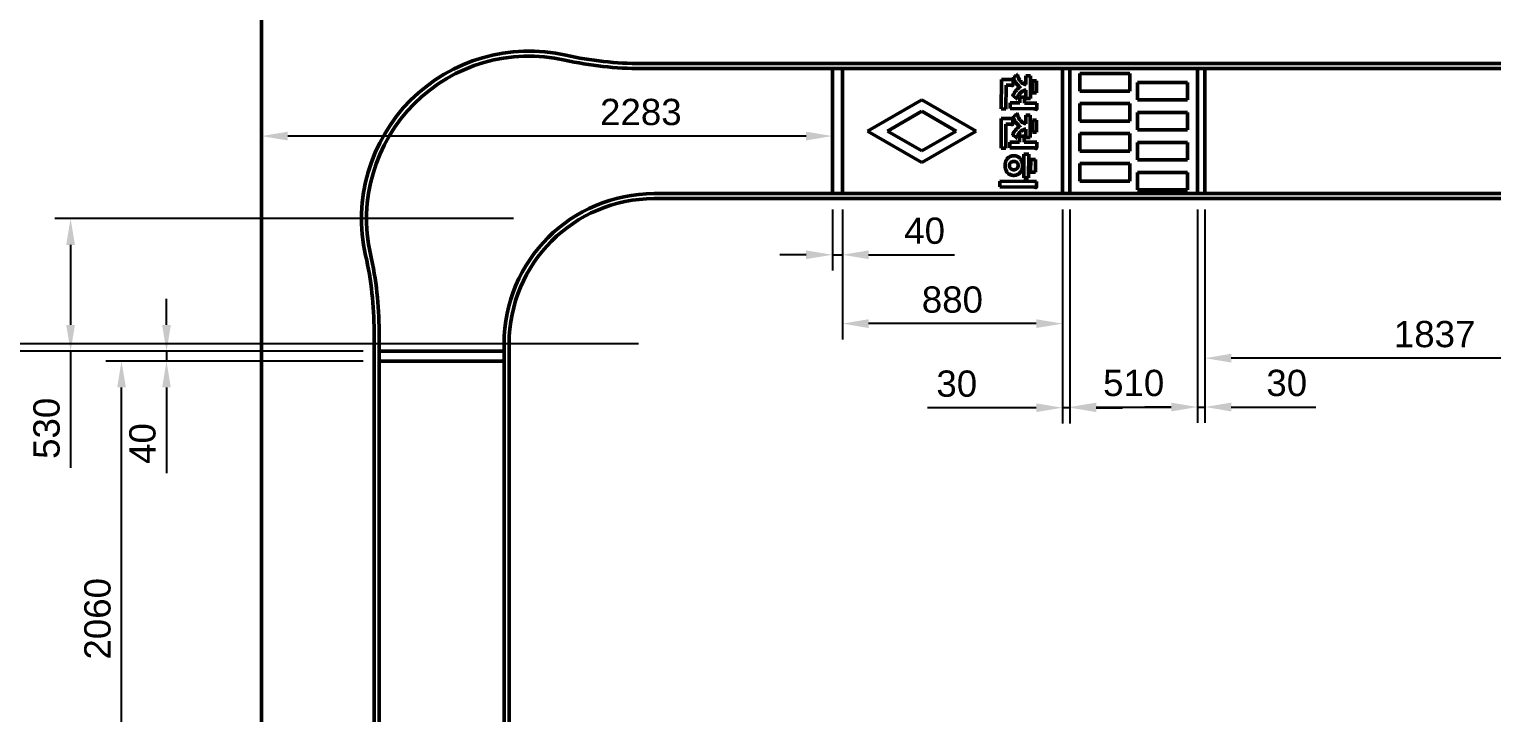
# Model space of a CAD drawing. Header units: millimetres. Extents: x 0 to 594, y 0 to 420.
# Drawn here: x 97.5 to 292.5, y 205.8 to 296.9 of the extents above; entities that cross this region are included whole.
import ezdxf

# ---------------------------------------------------------------- set-up
doc = ezdxf.new("R2010")
doc.units = ezdxf.units.MM
doc.header["$LTSCALE"] = 0.75
doc.layers.add('FD_Dimensions', color=7, linetype='Continuous', lineweight=25)
doc.layers.add('Visible', color=7, linetype='Continuous', lineweight=50)
doc.styles.get("Standard").update_dxf_attribs({"font": 'arial.ttf'})
doc.dimstyles.new('Dim-ISO-25', dxfattribs={"dimtxt": 3.5, "dimasz": 3.5, "dimexe": 2.1, "dimexo": 2.1, "dimgap": 1.4, "dimtad": 1, "dimzin": 12, "dimdsep": 46, "dimtxsty": 'Standard', "dimcen": 0, "dimazin": 3, "dimtp": 0.1, "dimtm": 0.1, "dimtfac": 0.714286, "dimtmove": 0, "dimatfit": 3, "dimfxl": 1, "dimtzin": 12, "dimarcsym": 0})

# ---------------------------------------------------------------- blocks, each defined once
blk = doc.blocks.new('*D89')
at = {"layer": 'Defpoints', "color": 0, "transparency": 16777216}
for p in [(72.059033, 321.986082), (128.493923, 321.986082), (128.493923, 121.986082)]:
    blk.add_point(p, dxfattribs=at)
at = {"layer": 'FD_Dimensions', "color": 0, "lineweight": -2, "transparency": 16777216}
for p, q in [((126.393923, 321.986082), (69.959033, 321.986082)), ((72.059033, 125.486082), (72.059033, 318.486082)), ((126.393923, 121.986082), (69.959033, 121.986082))]:
    blk.add_line(p, q, dxfattribs=at)
at = {"layer": 'FD_Dimensions', "color": 0, "transparency": 16777216}
for points in [[(71.4757, 318.486082), (72.642366, 318.486082), (72.059033, 321.986082)], [(71.4757, 125.486082), (72.642366, 125.486082), (72.059033, 121.986082)]]:
    blk.add_solid(points, dxfattribs=at)
at = {"layer": 'FD_Dimensions', "color": 0, "transparency": 16777216, "insert": (68.872027, 221.986082), "char_height": 3.5, "attachment_point": 5, "rotation": 90}
blk.add_mtext('6000', dxfattribs=at)
blk = doc.blocks.new('*D121')
at = {"layer": 'Defpoints', "color": 0, "transparency": 16777216}
for p in [(109.822614, 252.652748), (144.16059, 252.652748), (144.16059, 183.986082)]:
    blk.add_point(p, dxfattribs=at)
at = {"layer": 'FD_Dimensions', "color": 0, "lineweight": -2, "transparency": 16777216}
for p, q in [((142.06059, 252.652748), (107.722614, 252.652748)), ((109.822614, 187.486082), (109.822614, 249.152748)), ((142.06059, 183.986082), (107.722614, 183.986082))]:
    blk.add_line(p, q, dxfattribs=at)
at = {"layer": 'FD_Dimensions', "color": 0, "transparency": 16777216}
for points in [[(109.239281, 249.152748), (110.405948, 249.152748), (109.822614, 252.652748)], [(109.239281, 187.486082), (110.405948, 187.486082), (109.822614, 183.986082)]]:
    blk.add_solid(points, dxfattribs=at)
at = {"layer": 'FD_Dimensions', "color": 0, "transparency": 16777216, "insert": (106.635609, 218.319415), "char_height": 3.5, "attachment_point": 5, "rotation": 90}
blk.add_mtext('2060', dxfattribs=at)
blk = doc.blocks.new('*D122')
at = {"layer": 'Defpoints', "color": 0, "transparency": 16777216}
for p in [(115.820636, 253.986082), (144.16059, 253.986082), (144.16059, 252.652748)]:
    blk.add_point(p, dxfattribs=at)
at = {"layer": 'FD_Dimensions', "color": 0, "lineweight": -2, "transparency": 16777216}
for p, q in [((115.820636, 257.486082), (115.820636, 260.986082)), ((142.06059, 253.986082), (113.720636, 253.986082)), ((115.820636, 253.986082), (115.820636, 252.652748)), ((142.06059, 252.652748), (113.720636, 252.652748)), ((115.820636, 249.152748), (115.820636, 237.710183))]:
    blk.add_line(p, q, dxfattribs=at)
at = {"layer": 'FD_Dimensions', "color": 0, "transparency": 16777216}
for points in [[(115.237302, 257.486082), (116.403969, 257.486082), (115.820636, 253.986082)], [(115.237302, 249.152748), (116.403969, 249.152748), (115.820636, 252.652748)]]:
    blk.add_solid(points, dxfattribs=at)
at = {"layer": 'FD_Dimensions', "color": 0, "transparency": 16777216, "insert": (112.63363, 241.681466), "char_height": 3.5, "attachment_point": 5, "rotation": 90}
blk.add_mtext('40', dxfattribs=at)
blk = doc.blocks.new('*D135')
at = {"layer": 'Defpoints', "color": 0, "transparency": 16777216}
for p in [(254.261013, 274.986082), (315.493923, 274.986082), (254.261013, 253.056182)]:
    blk.add_point(p, dxfattribs=at)
at = {"layer": 'FD_Dimensions', "color": 0, "lineweight": -2, "transparency": 16777216}
for p, q in [((254.261013, 272.886082), (254.261013, 250.956182)), ((315.493923, 272.886082), (315.493923, 250.956182)), ((311.993923, 253.056182), (257.761013, 253.056182))]:
    blk.add_line(p, q, dxfattribs=at)
at = {"layer": 'FD_Dimensions', "color": 0, "transparency": 16777216}
for points in [[(257.761013, 253.639515), (257.761013, 252.472848), (254.261013, 253.056182)], [(311.993923, 253.639515), (311.993923, 252.472848), (315.493923, 253.056182)]]:
    blk.add_solid(points, dxfattribs=at)
at = {"layer": 'FD_Dimensions', "color": 0, "transparency": 16777216, "insert": (284.877468, 256.244381), "char_height": 3.5, "attachment_point": 5}
blk.add_mtext('1837', dxfattribs=at)
blk = doc.blocks.new('*D136')
at = {"layer": 'Defpoints', "color": 0, "transparency": 16777216}
for p in [(204.585211, 274.986082), (205.918544, 274.986082), (205.918544, 266.834185)]:
    blk.add_point(p, dxfattribs=at)
at = {"layer": 'FD_Dimensions', "color": 0, "lineweight": -2, "transparency": 16777216}
for p, q in [((204.585211, 272.886082), (204.585211, 264.734185)), ((205.918544, 272.886082), (205.918544, 264.734185)), ((201.085211, 266.834185), (197.585211, 266.834185)), ((204.585211, 266.834185), (205.918544, 266.834185)), ((209.418544, 266.834185), (220.861109, 266.834185))]:
    blk.add_line(p, q, dxfattribs=at)
at = {"layer": 'FD_Dimensions', "color": 0, "transparency": 16777216}
for points in [[(201.085211, 267.417518), (201.085211, 266.250851), (204.585211, 266.834185)], [(209.418544, 267.417518), (209.418544, 266.250851), (205.918544, 266.834185)]]:
    blk.add_solid(points, dxfattribs=at)
at = {"layer": 'FD_Dimensions', "color": 0, "transparency": 16777216, "insert": (216.889827, 270.02119), "char_height": 3.5, "attachment_point": 5}
blk.add_mtext('40', dxfattribs=at)
blk = doc.blocks.new('*D137')
at = {"layer": 'Defpoints', "color": 0, "transparency": 16777216}
for p in [(128.493923, 282.657085), (204.585211, 274.986082), (128.493923, 236.892935)]:
    blk.add_point(p, dxfattribs=at)
at = {"layer": 'FD_Dimensions', "color": 0, "lineweight": -2, "transparency": 16777216}
for p, q in [((128.493923, 238.992935), (128.493923, 284.757085)), ((204.585211, 277.086082), (204.585211, 284.757085)), ((201.085211, 282.657085), (131.993923, 282.657085))]:
    blk.add_line(p, q, dxfattribs=at)
at = {"layer": 'FD_Dimensions', "color": 0, "transparency": 16777216}
for points in [[(131.993923, 283.240419), (131.993923, 282.073752), (128.493923, 282.657085)], [(201.085211, 283.240419), (201.085211, 282.073752), (204.585211, 282.657085)]]:
    blk.add_solid(points, dxfattribs=at)
at = {"layer": 'FD_Dimensions', "color": 0, "transparency": 16777216, "insert": (179.058118, 285.845284), "char_height": 3.5, "attachment_point": 5}
blk.add_mtext('2283', dxfattribs=at)
blk = doc.blocks.new('*D138')
at = {"layer": 'Defpoints', "color": 0, "transparency": 16777216}
for p in [(87.447171, 253.986082), (144.16059, 253.986082), (180.827256, 254.986082)]:
    blk.add_point(p, dxfattribs=at)
at = {"layer": 'FD_Dimensions', "color": 0, "lineweight": -2, "transparency": 16777216}
for p, q in [((87.447171, 258.486082), (87.447171, 270.377731)), ((178.727256, 254.986082), (85.347171, 254.986082)), ((142.06059, 253.986082), (85.347171, 253.986082)), ((87.447171, 253.986082), (87.447171, 254.986082)), ((87.447171, 250.486082), (87.447171, 246.986082))]:
    blk.add_line(p, q, dxfattribs=at)
at = {"layer": 'FD_Dimensions', "color": 0, "transparency": 16777216}
for points in [[(86.863837, 258.486082), (88.030504, 258.486082), (87.447171, 254.986082)], [(86.863837, 250.486082), (88.030504, 250.486082), (87.447171, 253.986082)]]:
    blk.add_solid(points, dxfattribs=at)
at = {"layer": 'FD_Dimensions', "color": 0, "transparency": 16777216, "insert": (84.258972, 266.478072), "char_height": 3.5, "attachment_point": 5, "rotation": 90}
blk.add_mtext('30', dxfattribs=at)
blk = doc.blocks.new('*D139')
at = {"layer": 'Defpoints', "color": 0, "transparency": 16777216}
for p in [(164.16059, 271.652748), (103.033794, 253.986082), (144.16059, 253.986082)]:
    blk.add_point(p, dxfattribs=at)
at = {"layer": 'FD_Dimensions', "color": 0, "lineweight": -2, "transparency": 16777216}
for p, q in [((162.06059, 271.652748), (100.933794, 271.652748)), ((103.033794, 268.152748), (103.033794, 257.486082)), ((142.06059, 253.986082), (100.933794, 253.986082)), ((103.033794, 253.986082), (103.033794, 238.44455))]:
    blk.add_line(p, q, dxfattribs=at)
at = {"layer": 'FD_Dimensions', "color": 0, "transparency": 16777216}
for points in [[(102.450461, 268.152748), (103.617128, 268.152748), (103.033794, 271.652748)], [(102.450461, 257.486082), (103.617128, 257.486082), (103.033794, 253.986082)]]:
    blk.add_solid(points, dxfattribs=at)
at = {"layer": 'FD_Dimensions', "color": 0, "transparency": 16777216, "insert": (99.845595, 243.705055), "char_height": 3.5, "attachment_point": 5, "rotation": 90}
blk.add_mtext('530', dxfattribs=at)
blk = doc.blocks.new('*D155')
at = {"layer": 'Defpoints', "color": 0, "transparency": 16777216}
for p in [(205.918544, 274.986082), (235.261013, 274.986082), (205.918544, 257.6598)]:
    blk.add_point(p, dxfattribs=at)
at = {"layer": 'FD_Dimensions', "color": 0, "lineweight": -2, "transparency": 16777216}
for p, q in [((205.918544, 272.886082), (205.918544, 255.5598)), ((235.261013, 272.886082), (235.261013, 255.5598)), ((231.761013, 257.6598), (209.418544, 257.6598))]:
    blk.add_line(p, q, dxfattribs=at)
at = {"layer": 'FD_Dimensions', "color": 0, "transparency": 16777216}
for points in [[(209.418544, 258.243133), (209.418544, 257.076467), (205.918544, 257.6598)], [(231.761013, 258.243133), (231.761013, 257.076467), (235.261013, 257.6598)]]:
    blk.add_solid(points, dxfattribs=at)
at = {"layer": 'FD_Dimensions', "color": 0, "transparency": 16777216, "insert": (220.589779, 260.846805), "char_height": 3.5, "attachment_point": 5}
blk.add_mtext('880', dxfattribs=at)
blk = doc.blocks.new('*D165')
at = {"layer": 'Defpoints', "color": 0, "transparency": 16777216}
for p in [(235.261013, 274.986082), (236.261013, 274.986082), (236.261013, 246.452144)]:
    blk.add_point(p, dxfattribs=at)
at = {"layer": 'FD_Dimensions', "color": 0, "lineweight": -2, "transparency": 16777216}
for p, q in [((235.261013, 272.886082), (235.261013, 244.352144)), ((236.261013, 272.886082), (236.261013, 244.352144)), ((231.761013, 246.452144), (217.271783, 246.452144)), ((236.261013, 246.452144), (235.261013, 246.452144)), ((239.761013, 246.452144), (243.261013, 246.452144))]:
    blk.add_line(p, q, dxfattribs=at)
at = {"layer": 'FD_Dimensions', "color": 0, "transparency": 16777216}
for points in [[(231.761013, 247.035477), (231.761013, 245.86881), (235.261013, 246.452144)], [(239.761013, 247.035477), (239.761013, 245.86881), (236.261013, 246.452144)]]:
    blk.add_solid(points, dxfattribs=at)
at = {"layer": 'FD_Dimensions', "color": 0, "transparency": 16777216, "insert": (221.171442, 249.640343), "char_height": 3.5, "attachment_point": 5}
blk.add_mtext('30', dxfattribs=at)
blk = doc.blocks.new('*D166')
at = {"layer": 'Defpoints', "color": 0, "transparency": 16777216}
for p in [(236.261013, 274.986082), (253.261013, 274.986082), (253.261013, 246.546299)]:
    blk.add_point(p, dxfattribs=at)
at = {"layer": 'FD_Dimensions', "color": 0, "lineweight": -2, "transparency": 16777216}
for p, q in [((236.261013, 272.886082), (236.261013, 244.446299)), ((253.261013, 272.886082), (253.261013, 244.446299)), ((239.761013, 246.546299), (249.761013, 246.546299))]:
    blk.add_line(p, q, dxfattribs=at)
at = {"layer": 'FD_Dimensions', "color": 0, "transparency": 16777216}
for points in [[(239.761013, 247.129632), (239.761013, 245.962965), (236.261013, 246.546299)], [(249.761013, 247.129632), (249.761013, 245.962965), (253.261013, 246.546299)]]:
    blk.add_solid(points, dxfattribs=at)
at = {"layer": 'FD_Dimensions', "color": 0, "transparency": 16777216, "insert": (244.761013, 249.733304), "char_height": 3.5, "attachment_point": 5}
blk.add_mtext('510', dxfattribs=at)
blk = doc.blocks.new('*D167')
at = {"layer": 'Defpoints', "color": 0, "transparency": 16777216}
for p in [(253.261013, 274.986082), (254.261013, 274.986082), (254.261013, 246.546299)]:
    blk.add_point(p, dxfattribs=at)
at = {"layer": 'FD_Dimensions', "color": 0, "lineweight": -2, "transparency": 16777216}
for p, q in [((253.261013, 272.886082), (253.261013, 244.446299)), ((254.261013, 272.886082), (254.261013, 244.446299)), ((249.761013, 246.546299), (246.261013, 246.546299)), ((253.261013, 246.546299), (254.261013, 246.546299)), ((257.761013, 246.546299), (269.060331, 246.546299))]:
    blk.add_line(p, q, dxfattribs=at)
at = {"layer": 'FD_Dimensions', "color": 0, "transparency": 16777216}
for points in [[(249.761013, 247.129632), (249.761013, 245.962965), (253.261013, 246.546299)], [(257.761013, 247.129632), (257.761013, 245.962965), (254.261013, 246.546299)]]:
    blk.add_solid(points, dxfattribs=at)
at = {"layer": 'FD_Dimensions', "color": 0, "transparency": 16777216, "insert": (265.160672, 249.734498), "char_height": 3.5, "attachment_point": 5}
blk.add_mtext('30', dxfattribs=at)

msp = doc.modelspace()

# ---------------------------------------------------------------- linework, layer by layer
at = {"layer": 'Visible'}
for p, q in [((128.49392, 121.98608), (128.49392, 321.98608)), ((400.16059, 292.31941), (179.16059, 292.31941)), ((179.16059, 291.65275), (399.49392, 291.65275)), ((205.91854, 291.65275), (204.58521, 291.65275)), ((204.58521, 291.65275), (204.58521, 274.98608)), ((205.91854, 274.98608), (205.91854, 291.65275)), ((230.39982, 290.67047), (230.39469, 289.52908)), ((230.99599, 290.66779), (230.39982, 290.67047)), ((230.98254, 287.67164), (230.99599, 290.66779)), ((236.26101, 291.65275), (235.26101, 291.65275)), ((235.26101, 291.65275), (235.26101, 274.98608)), ((236.26101, 274.98608), (236.26101, 291.65275)), ((244.26101, 290.98608), (237.59435, 290.98608)), ((237.59435, 290.98608), (237.59435, 288.65275)), ((244.26101, 288.65275), (244.26101, 290.98608)), ((254.26101, 291.65275), (253.26101, 291.65275)), ((253.26101, 291.65275), (253.26101, 274.98608)), ((254.26101, 274.98608), (254.26101, 291.65275)), ((227.1162, 290.21132), (227.09848, 286.26741)), ((228.67541, 290.20432), (227.1162, 290.21132)), ((227.73542, 286.26455), (227.74974, 289.45433)), ((227.74974, 289.45433), (228.31534, 289.45179)), ((228.67342, 289.76101), (228.67541, 290.20432)), ((230.3914, 288.79533), (230.38636, 287.67432)), ((231.27836, 290.0041), (231.27118, 288.40411)), ((231.81339, 290.00169), (231.27836, 290.0041)), ((231.80621, 288.40171), (231.81339, 290.00169)), ((237.59435, 288.65275), (244.26101, 288.65275)), ((245.26101, 289.81941), (245.26101, 287.48608)), ((251.92768, 289.81941), (245.26101, 289.81941)), ((251.92768, 287.48608), (251.92768, 289.81941)), ((216.50188, 287.5052), (209.25188, 283.31941)), ((223.75188, 283.31941), (216.50188, 287.5052)), ((228.28428, 287.07229), (228.28089, 286.31816)), ((229.56324, 287.06655), (228.28428, 287.07229)), ((229.56679, 287.85635), (229.56324, 287.06655)), ((230.20373, 287.85349), (229.56679, 287.85635)), ((230.20018, 287.06369), (230.20373, 287.85349)), ((231.86131, 287.05622), (230.20018, 287.06369)), ((230.38636, 287.67432), (230.98254, 287.67164)), ((231.27118, 288.40411), (231.80621, 288.40171)), ((231.85966, 286.68935), (231.86131, 287.05622)), ((244.26101, 286.98608), (237.59435, 286.98608)), ((237.59435, 286.98608), (237.59435, 284.65275)), ((244.26101, 284.65275), (244.26101, 286.98608)), ((245.26101, 287.48608), (251.92768, 287.48608)), ((211.91854, 283.31941), (216.50188, 285.9656)), ((216.50188, 285.9656), (221.08521, 283.31941)), ((227.09276, 284.99354), (227.07505, 281.04963)), ((228.65198, 284.98654), (227.09276, 284.99354)), ((227.09848, 286.26741), (227.73542, 286.26455)), ((228.28089, 286.31816), (231.41971, 286.30406)), ((228.64999, 284.54323), (228.65198, 284.98654)), ((230.37639, 285.45269), (230.37126, 284.3113)), ((230.97256, 285.45001), (230.37639, 285.45269)), ((230.9591, 282.45386), (230.97256, 285.45001)), ((231.26101, 284.78629), (231.26101, 283.18627)), ((231.78996, 284.78391), (231.26101, 284.78629)), ((231.78277, 283.18393), (231.78996, 284.78391)), ((251.92768, 285.81941), (245.26101, 285.81941)), ((245.26101, 285.81941), (245.26101, 283.48608)), ((251.92768, 283.48608), (251.92768, 285.81941)), ((209.25188, 283.31941), (216.50188, 279.13363)), ((216.50188, 280.67323), (211.91854, 283.31941)), ((221.08521, 283.31941), (216.50188, 280.67323)), ((216.50188, 279.13363), (223.75188, 283.31941)), ((227.71199, 281.04677), (227.72631, 284.23655)), ((227.72631, 284.23655), (228.29191, 284.23401)), ((230.36797, 283.57755), (230.36293, 282.45654)), ((231.26101, 283.18627), (231.78277, 283.18393)), ((237.59435, 284.65275), (244.26101, 284.65275)), ((237.59435, 282.98608), (237.59435, 280.65275)), ((244.26101, 282.98608), (237.59435, 282.98608)), ((244.26101, 280.65275), (244.26101, 282.98608)), ((245.26101, 283.48608), (251.92768, 283.48608)), ((227.07505, 281.04963), (227.71199, 281.04677)), ((228.26084, 281.85451), (228.25746, 281.10037)), ((228.25746, 281.10037), (231.39628, 281.08628)), ((229.53981, 281.84876), (228.26084, 281.85451)), ((229.54336, 282.63856), (229.53981, 281.84876)), ((230.1803, 282.6357), (229.54336, 282.63856)), ((230.17675, 281.8459), (230.1803, 282.6357)), ((231.83788, 281.83844), (230.17675, 281.8459)), ((230.36293, 282.45654), (230.9591, 282.45386)), ((231.83623, 281.47157), (231.83788, 281.83844)), ((245.26101, 281.81941), (245.26101, 279.48608)), ((251.92768, 281.81941), (245.26101, 281.81941)), ((251.92768, 279.48608), (251.92768, 281.81941)), ((230.12889, 280.26648), (230.11472, 277.11238)), ((230.76583, 280.26362), (230.12889, 280.26648)), ((230.75166, 277.10951), (230.76583, 280.26362)), ((231.0275, 279.52868), (231.02004, 277.86755)), ((231.66443, 279.52582), (231.0275, 279.52868)), ((231.65697, 277.86469), (231.66443, 279.52582)), ((237.59435, 280.65275), (244.26101, 280.65275)), ((244.26101, 278.98608), (237.59435, 278.98608)), ((237.59435, 278.98608), (237.59435, 276.65275)), ((244.26101, 276.65275), (244.26101, 278.98608)), ((245.26101, 279.48608), (251.92768, 279.48608)), ((230.11472, 277.11238), (230.75166, 277.10951)), ((231.02004, 277.86755), (231.65697, 277.86469)), ((245.26101, 277.81941), (245.26101, 275.48608)), ((251.92768, 277.81941), (245.26101, 277.81941)), ((251.92768, 275.48608), (251.92768, 277.81941)), ((332.16059, 274.98608), (180.82726, 274.98608)), ((204.58521, 274.98608), (205.91854, 274.98608)), ((226.92278, 276.64263), (226.91939, 275.88849)), ((226.91939, 275.88849), (231.46966, 275.86806)), ((231.81445, 276.62066), (226.92278, 276.64263)), ((231.81241, 276.16716), (231.81445, 276.62066)), ((235.26101, 274.98608), (236.26101, 274.98608)), ((237.59435, 276.65275), (244.26101, 276.65275)), ((245.26101, 275.48608), (251.92768, 275.48608)), ((253.26101, 274.98608), (254.26101, 274.98608)), ((180.82726, 274.31941), (331.49392, 274.31941)), ((143.49392, 256.65275), (143.49392, 179.98608)), ((144.16059, 179.98608), (144.16059, 256.65275)), ((144.16059, 253.98608), (144.16059, 252.65275)), ((160.82726, 253.98608), (144.16059, 253.98608)), ((160.82726, 254.98608), (160.82726, 181.65275)), ((160.82726, 252.65275), (160.82726, 253.98608)), ((161.49392, 181.65275), (161.49392, 254.98608)), ((144.16059, 252.65275), (160.82726, 252.65275))]:
    msp.add_line(p, q, dxfattribs=at)
at = {"layer": 'Visible', "extrusion": (0, 0, -1)}
for centre, radius, start, end in [((-164.16059, 271.65275), 21.66667, 347.319617, 102.680383), ((-179.16059, 338.31941), 46, 270, 282.680383), ((-180.82726, 254.98608), 19.33333, 0, 90), ((-97.49392, 256.65275), 46, 167.319617, 180)]:
    msp.add_arc(centre, radius, start, end, dxfattribs=at)
at = {"layer": 'Visible'}
for centre, radius, start, end in [((164.16059, 271.65275), 22.33333, 77.319617, 192.680383), ((179.16059, 338.31941), 46.66667, 257.319617, 270), ((180.82726, 254.98608), 20, 90, 180), ((97.49392, 256.65275), 46.66667, 0, 12.680383)]:
    msp.add_arc(centre, radius, start, end, dxfattribs=at)
for points in [[(228.98818, 290.63604), (228.82963, 290.50427), (228.70188, 290.42331)], [(229.25937, 290.88451), (229.15184, 290.76779), (228.98818, 290.63604)], [(229.74412, 289.89888), (229.3536, 290.30828), (229.25937, 290.88451)], [(228.31534, 289.45179), (228.3663, 289.45156), (228.41721, 289.44114)], [(228.41721, 289.44114), (228.44776, 289.43591), (228.50372, 289.41528)], [(228.50372, 289.41528), (228.60547, 289.37915), (228.63622, 289.41978)], [(228.63622, 289.41978), (228.67217, 289.48076), (228.67342, 289.76101)], [(229.09685, 288.7349), (228.79472, 288.40504), (228.64529, 288.03373)], [(228.70188, 290.42331), (228.84786, 290.0252), (229.11634, 289.6724)], [(229.66446, 289.18076), (229.38366, 289.05973), (229.09685, 288.7349)], [(229.11634, 289.6724), (229.39495, 289.30427), (229.66446, 289.18076)], [(229.73778, 288.48743), (230.10096, 288.79663), (230.3914, 288.79533)], [(230.39469, 289.52908), (230.08896, 289.53045), (229.74412, 289.89888)], [(228.64529, 288.03373), (228.7825, 287.95159), (228.92974, 287.83373)], [(228.92974, 287.83373), (229.08713, 287.70563), (229.18853, 287.59307)], [(229.18853, 287.59307), (229.32342, 288.12751), (229.73778, 288.48743)], [(231.85324, 286.39383), (231.85879, 286.49572), (231.85966, 286.68935)], [(228.96475, 285.41826), (228.8062, 285.28649), (228.67844, 285.20553)], [(228.67844, 285.20553), (228.82443, 284.80742), (229.09291, 284.45462)], [(229.23594, 285.66673), (229.1284, 285.55001), (228.96475, 285.41826)], [(229.72069, 284.6811), (229.33016, 285.0905), (229.23594, 285.66673)], [(230.37126, 284.3113), (230.06553, 284.31267), (229.72069, 284.6811)], [(231.41971, 286.30406), (231.49614, 286.30372), (231.57248, 286.28299)], [(231.57248, 286.28299), (231.6132, 286.27262), (231.67933, 286.24684)], [(231.67933, 286.24684), (231.74546, 286.22107), (231.77091, 286.21586)], [(231.77091, 286.21586), (231.80658, 286.2157), (231.82203, 286.2513)], [(231.82203, 286.2513), (231.84259, 286.29197), (231.85324, 286.39383)], [(228.29191, 284.23401), (228.34287, 284.23378), (228.39378, 284.22336)], [(228.39378, 284.22336), (228.42433, 284.21813), (228.48028, 284.19749)], [(228.48028, 284.19749), (228.58203, 284.16137), (228.61279, 284.20199)], [(228.61279, 284.20199), (228.64873, 284.26298), (228.64999, 284.54323)], [(229.07341, 283.51712), (228.77129, 283.18726), (228.62185, 282.81595)], [(228.62185, 282.81595), (228.75907, 282.73381), (228.90631, 282.61595)], [(229.64103, 283.96298), (229.36023, 283.84195), (229.07341, 283.51712)], [(229.09291, 284.45462), (229.37151, 284.08648), (229.64103, 283.96298)], [(229.1651, 282.37529), (229.29999, 282.90972), (229.71435, 283.26965)], [(229.71435, 283.26965), (230.07752, 283.57885), (230.36797, 283.57755)], [(228.90631, 282.61595), (229.0637, 282.48785), (229.1651, 282.37529)], [(231.39628, 281.08628), (231.47271, 281.08594), (231.54905, 281.06521)], [(231.54905, 281.06521), (231.58977, 281.05484), (231.6559, 281.02906)], [(231.6559, 281.02906), (231.72202, 281.00329), (231.74748, 280.99808)], [(231.74748, 280.99808), (231.78315, 280.99792), (231.79859, 281.03352)], [(231.79859, 281.03352), (231.81916, 281.07419), (231.82981, 281.17605)], [(231.82981, 281.17605), (231.83536, 281.27794), (231.83623, 281.47157)], [(227.97608, 279.71564), (227.61777, 279.35546), (227.61498, 278.73381)], [(228.77753, 280.03816), (228.30365, 280.04028), (227.97608, 279.71564)], [(228.19074, 278.72613), (228.19196, 278.99619), (228.37608, 279.14823)], [(228.37608, 279.14823), (228.53466, 279.2851), (228.77415, 279.28402)], [(228.77415, 279.28402), (229.02382, 279.2829), (229.18626, 279.14459)], [(229.58116, 279.70843), (229.2616, 280.03598), (228.77753, 280.03816)], [(229.18626, 279.14459), (229.35882, 278.99095), (229.35761, 278.72089)], [(229.93342, 278.7234), (229.93622, 279.34505), (229.58116, 279.70843)], [(227.61498, 278.73381), (227.61218, 278.11216), (227.96724, 277.74878)], [(227.96724, 277.74878), (228.29189, 277.4212), (228.76577, 277.41907)], [(228.37233, 278.31257), (228.18958, 278.46626), (228.19074, 278.72613)], [(228.76913, 278.16811), (228.53474, 278.16916), (228.37233, 278.31257)], [(228.76577, 277.41907), (229.24984, 277.4169), (229.57232, 277.74157)], [(229.18251, 278.30893), (229.01881, 278.16699), (228.76913, 278.16811)], [(229.35761, 278.72089), (229.35642, 278.45592), (229.18251, 278.30893)], [(229.57232, 277.74157), (229.93063, 278.10175), (229.93342, 278.7234)], [(231.46966, 275.86806), (231.53081, 275.86779), (231.59188, 275.85223)], [(231.59188, 275.85223), (231.62243, 275.84699), (231.67839, 275.82636)], [(231.67839, 275.82636), (231.76486, 275.7903), (231.78542, 275.83097)], [(231.78542, 275.83097), (231.81115, 275.88691), (231.81241, 276.16716)]]:
    msp.add_open_spline(points, degree=2, dxfattribs=at)

# ---------------------------------------------------------------- dimensions: what is measured, and where the dimension line sits
at = {"layer": 'FD_Dimensions'}
for base, p1, p2, angle, picture, middle in [((72.05903, 321.98608), (128.49392, 121.98608), (128.49392, 321.98608), 90, '*D89', (72.05903, 221.98608)), ((253.26101, 246.5463), (236.26101, 274.98608), (253.26101, 274.98608), 180, '*D166', (244.76101, 246.5463)), ((103.03379, 253.98608), (164.16059, 271.65275), (144.16059, 253.98608), 270, '*D139', (103.03379, 243.70505)), ((87.44717, 253.98608), (180.82726, 254.98608), (144.16059, 253.98608), 270, '*D138', (87.44717, 266.47807)), ((115.82064, 253.98608), (144.16059, 252.65275), (144.16059, 253.98608), 90, '*D122', (115.82064, 241.68147)), ((109.82261, 252.65275), (144.16059, 183.98608), (144.16059, 252.65275), 270, '*D121', (109.82261, 218.31941))]:
    dim = msp.add_linear_dim(base=base, p1=p1, p2=p2, angle=angle, dimstyle='Dim-ISO-25', override={"dimlfac": 30}, dxfattribs=at)
    dim.commit()
    dim.dimension.update_dxf_attribs({"geometry": picture, "text_midpoint": middle, "dimtype": 160})
for base, p1, p2, override, picture, middle in [((128.49392, 282.65708), (204.58521, 274.98608), (128.49392, 236.89293), {"dimdec": 0, "dimlfac": 30}, '*D137', (179.05812, 282.65708)), ((205.91854, 266.83418), (204.58521, 274.98608), (205.91854, 274.98608), {"dimlfac": 30}, '*D136', (216.88983, 266.83418)), ((236.26101, 246.45214), (235.26101, 274.98608), (236.26101, 274.98608), {"dimlfac": 30}, '*D165', (221.17144, 246.45214)), ((254.26101, 246.5463), (253.26101, 274.98608), (254.26101, 274.98608), {"dimlfac": 30}, '*D167', (265.16067, 246.5463)), ((254.26101, 253.05618), (315.49392, 274.98608), (254.26101, 274.98608), {"dimdec": 0, "dimlfac": 30}, '*D135', (284.87747, 253.05618))]:
    dim = msp.add_linear_dim(base=base, p1=p1, p2=p2, dimstyle='Dim-ISO-25', override=override, dxfattribs=at)
    dim.commit()
    dim.dimension.update_dxf_attribs({"geometry": picture, "text_midpoint": middle, "dimtype": 160})
dim = msp.add_linear_dim(base=(205.91854, 257.6598), p1=(235.26101, 274.98608), p2=(205.91854, 274.98608), dimstyle='Dim-ISO-25', override={"dimdec": 0, "dimlfac": 30, "dimclrd": 0, "dimclre": 0}, dxfattribs=at)
dim.commit()
dim.dimension.update_dxf_attribs({"geometry": '*D155', "text_midpoint": (220.58978, 260.84681)})

doc.saveas('drawing.dxf')
